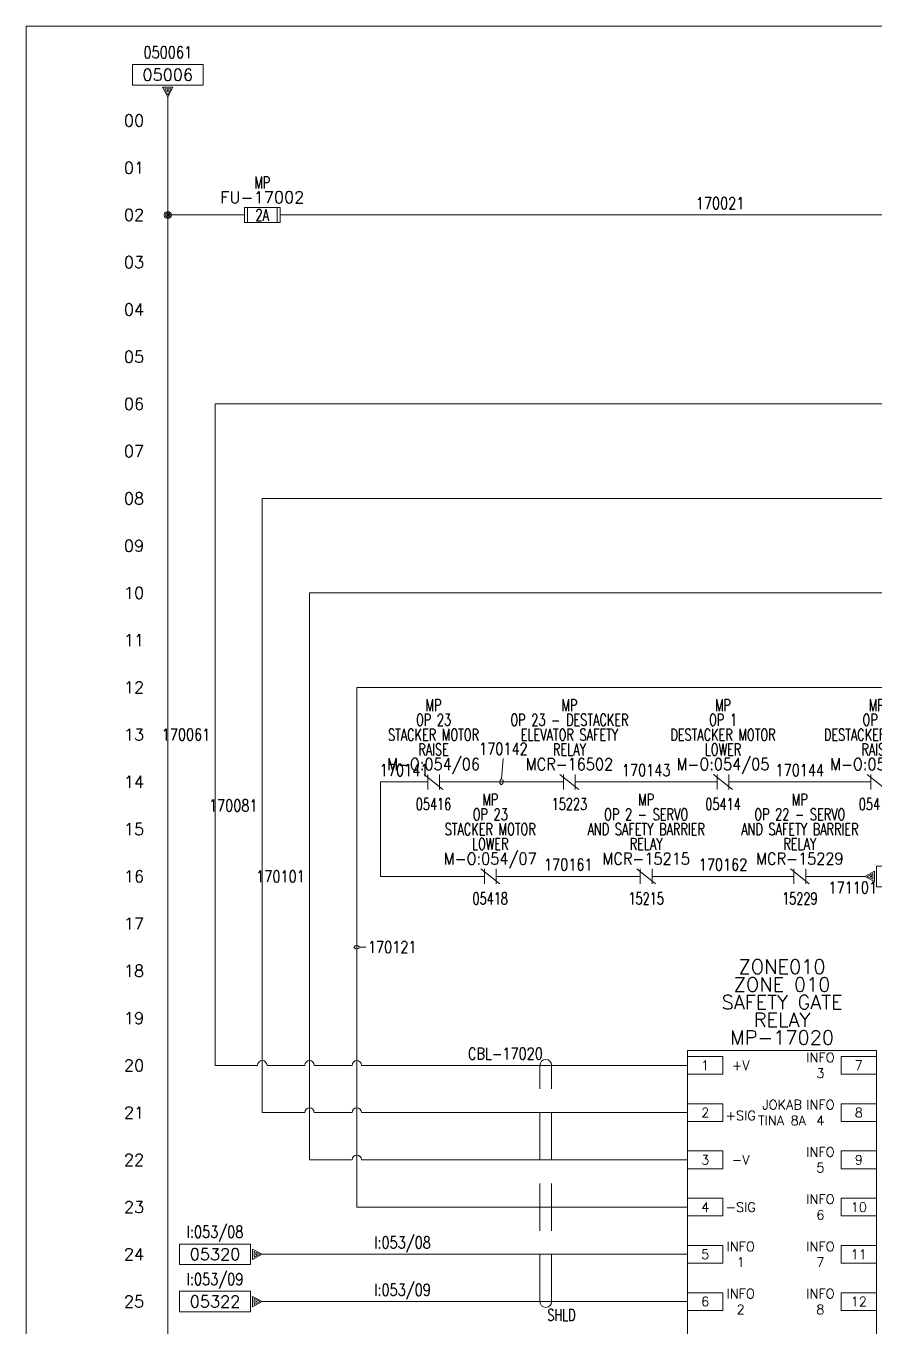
# Model space of a CAD drawing. Header units: inches. Extents: x 0 to 17, y 0 to 23.
# Drawn here: x 0 to 8.98, y 9.23 to 23 of the extents above; entities that cross this region are included whole.
import ezdxf
from ezdxf.enums import TextEntityAlignment as Align

# ---------------------------------------------------------------- set-up
doc = ezdxf.new("R2010")
doc.units = ezdxf.units.IN
doc.header["$MEASUREMENT"] = 0
doc.linetypes.add('DASHED', pattern=[0.75, 0.5, -0.25])
doc.layers.get('0').update_dxf_attribs({"lineweight": 5})
for name, color, linetype, lineweight in [('DESC', 1, 'Continuous', 5), ('DESCCHILD', 1, 'Continuous', 5), ('LINK', 7, 'DASHED', 5), ('LOC', 252, 'Continuous', 5), ('MISC', 2, 'Continuous', 5), ('SYMS', 7, 'Continuous', 5), ('TAGS', 2, 'Continuous', 5), ('Title_Block_Info', 2, 'Continuous', 5), ('WIRENO', 1, 'Continuous', 5), ('WIRES', 7, 'Continuous', 5), ('XREF', 1, 'Continuous', 5), ('XREFCHILD', 1, 'Continuous', 5)]:
    doc.layers.add(name, color=color, linetype=linetype, lineweight=lineweight)
doc.layers.add('WIRENO_DEST', color=1, linetype='Continuous')
doc.styles.get("Standard").update_dxf_attribs({"font": 'romans.shx'})
doc.styles.add('WD', font='romans.shx')

# ---------------------------------------------------------------- blocks, each defined once
blk = doc.blocks.new('WD_MLRH')
at = {"color": 2, "style": 'WD'}
blk.add_attdef('RUNGFIRST', text='', height=0.125, dxfattribs=at).set_placement((-0.25, 0), align=Align.MIDDLE_RIGHT)
at = {"style": 'WD', "flags": 1}
for tag, p in [('RUNGHORV', (-0.25, -0.127)), ('RUNGINC', (-0.25, -0.163)), ('WIREMODE', (-0.25, -0.281)), ('RUNGDIST', (-0.25, -0.2)), ('RUNGCNT', (-0.25, -0.237)), ('WIRE-START', (-0.25, -0.356)), ('WIRE-GSUF', (-0.25, -0.396)), ('PH3SPACE', (-0.25, -0.437)), ('WIREFMT', (-0.25, -0.321))]:
    blk.add_attdef(tag, text='', height=0.025, dxfattribs=at).set_placement(p, align=Align.RIGHT)
blk = doc.blocks.new('WDDOT')
for radius in [0.0375, 0.0234, 0.0116]:
    blk.add_circle((0, 0), radius)
blk = doc.blocks.new('HFU1')
for p, q in [((-0.188, -0.078), (-0.188, 0.078)), ((-0.188, 0.078), (0.188, 0.078)), ((-0.156, 0.078), (-0.156, -0.078)), ((0.156, 0.078), (0.156, -0.078)), ((0.188, 0.078), (0.188, -0.078)), ((0.188, -0.078), (-0.188, -0.078))]:
    blk.add_line(p, q)
at = {"style": 'WD', "width": 0.7}
for tag, p in [('INST', (0, 0.451)), ('LOC', (0, 0.281))]:
    blk.add_attdef(tag, text='', height=0.125, dxfattribs=at).set_placement(p, align=Align.CENTER)
at = {"style": 'WD'}
blk.add_attdef('TAG1', text='', height=0.125, dxfattribs=at).set_placement((0, 0.125), align=Align.CENTER)
at = {"linetype": 'Continuous', "style": 'WD', "flags": 9}
for tag, p in [('ASSYCODE', (0.157, 0.251)), ('MFG', (0.156, 0.083)), ('CAT', (0.156, 0.102))]:
    blk.add_attdef(tag, text='', height=0.01, dxfattribs=at).set_placement(p, align=Align.CENTER)
at = {"style": 'WD', "width": 0.7}
blk.add_attdef('RATING1', text='', height=0.125, dxfattribs=at).set_placement((0, 0), align=Align.MIDDLE_CENTER)
at = {"style": 'WD'}
for tag, p, flags in [('X4TERM01', (-0.188, 0), 1), ('FAMILY', (0.129, 0.108), 9), ('X1TERM02', (0.188, 0), 1)]:
    blk.add_attdef(tag, p, '', height=0.01, dxfattribs=dict(at, flags=flags))
for tag, p in [('X2LINK', (0, 0.109)), ('X8LINK', (0, -0.109))]:
    blk.add_attdef(tag, p, '', height=0.01, dxfattribs=at)
at = {"linetype": 'Continuous', "style": 'WD', "flags": 8}
blk.add_attdef('TERM01', text='', height=0.125, dxfattribs=at).set_placement((-0.25, -0.031), align=Align.TOP_RIGHT)
blk.add_attdef('TERM02', text='', height=0.125, dxfattribs=at).set_placement((0.25, -0.031), align=Align.TOP_LEFT)
blk = doc.blocks.new('HW01_1')
blk.add_line((0.031, 0), (-0.031, 0))
blk.add_arc((0, 0), 0.0625, 360, 180)
at = {"style": 'WD', "width": 0.7, "flags": 1}
for tag, p in [('INST', (0, 0.396)), ('LOC', (0, 0.227))]:
    blk.add_attdef(tag, text='', height=0.125, dxfattribs=at).set_placement(p, align=Align.CENTER)
at = {"style": 'WD', "width": 0.8}
blk.add_attdef('TAG1', text='', height=0.125, dxfattribs=at).set_placement((-0.031, 0.062), align=Align.RIGHT)
at = {"style": 'WD', "width": 0.7, "flags": 1}
for tag, p in [('X2TERMDESC02', (0.016, 0.109)), ('XREF', (0.078, -0.3)), ('DESC1', (0.078, -0.459)), ('DESC2', (0.078, -0.621))]:
    blk.add_attdef(tag, p, '', height=0.125, dxfattribs=at)
at = {"style": 'WD', "width": 0.8}
blk.add_attdef('RATING1', (0.094, 0.062), '', height=0.125, dxfattribs=at)
at = {"style": 'WD'}
for tag, p in [('X8LINKL', (-0.062, 0)), ('X8LINKR', (0.062, 0))]:
    blk.add_attdef(tag, p, '', height=0.01, dxfattribs=at)
at = {"style": 'WD', "flags": 1}
for tag, p in [('X4TERM01', (-0.031, 0)), ('X2TERM02', (0, 0.062)), ('X1TERM01', (0.031, 0)), ('WD_NOTJUMPERED', (0.097, 0.062))]:
    blk.add_attdef(tag, p, '', height=0.01, dxfattribs=at)
at = {"linetype": 'Continuous', "style": 'WD', "flags": 9}
blk.add_attdef('ASSYCODE', text='', height=0.01, dxfattribs=at).set_placement((0.029, 0.042), align=Align.CENTER)
at = {"style": 'WD', "flags": 9}
blk.add_attdef('FAMILY', text='', height=0.01, dxfattribs=at).set_placement((0.023, 0.118), align=Align.CENTER)
at = {"style": 'WD', "width": 0.8, "flags": 1}
blk.add_attdef('MFG', text='', height=0.0938, dxfattribs=at).set_placement((-0.125, -0.031), align=Align.TOP_RIGHT)
blk.add_attdef('CAT', text='', height=0.0938, dxfattribs=at).set_placement((0.031, -0.031), align=Align.TOP_LEFT)
blk = doc.blocks.new('HW02_B')
blk.add_line((0.031, 0), (-0.031, 0))
at = {"style": 'WD', "width": 0.7, "flags": 1}
for tag, p in [('INST', (0, 0.349)), ('LOC', (0, 0.18))]:
    blk.add_attdef(tag, text='', height=0.125, dxfattribs=at).set_placement(p, align=Align.CENTER)
at = {"style": 'WD', "width": 0.8}
blk.add_attdef('TAG2', text='', height=0.125, dxfattribs=at).set_placement((-0.031, 0.031), align=Align.RIGHT)
blk.add_attdef('RATING1', (0.094, 0.031), '', height=0.125, dxfattribs=at)
at = {"style": 'WD', "flags": 1}
for tag, p in [('X4TERM01', (-0.031, 0)), ('X1TERM01', (0.031, 0))]:
    blk.add_attdef(tag, p, '', height=0.01, dxfattribs=at)
at = {"style": 'WD'}
for tag, p in [('X2LINK', (0, 0.125)), ('X8LINK', (0, -0.125))]:
    blk.add_attdef(tag, p, '', height=0.01, dxfattribs=at)
at = {"style": 'WD', "flags": 9}
blk.add_attdef('FAMILY', text='', height=0.01, dxfattribs=at).set_placement((0.023, 0.118), align=Align.CENTER)
at = {"style": 'WD', "width": 0.7, "flags": 1}
for tag, p in [('XREF', (0.109, -0.175)), ('DESC1', (0.109, -0.334)), ('DESC2', (0.109, -0.496))]:
    blk.add_attdef(tag, p, '', height=0.125, dxfattribs=at)
blk = doc.blocks.new('HW02_1')
blk.add_line((0.031, 0), (-0.031, 0))
blk.add_arc((0, 0), 0.0625, 180, 0)
at = {"style": 'WD', "width": 0.7, "flags": 1}
for tag, p in [('INST', (0, 0.349)), ('LOC', (0, 0.18))]:
    blk.add_attdef(tag, text='', height=0.125, dxfattribs=at).set_placement(p, align=Align.CENTER)
at = {"style": 'WD', "width": 0.8}
blk.add_attdef('TAG2', text='', height=0.125, dxfattribs=at).set_placement((-0.031, 0.031), align=Align.RIGHT)
at = {"style": 'WD'}
for tag, p, width in [('RATING1', (0.094, 0.031), 0.8), ('X8TERMDESC02', (0.016, -0.204), 0.7)]:
    blk.add_attdef(tag, p, '', height=0.125, dxfattribs=dict(at, width=width))
for tag, p in [('X2LINKL', (-0.063, 0)), ('X2LINKR', (0.062, 0))]:
    blk.add_attdef(tag, p, '', height=0.01, dxfattribs=at)
at = {"style": 'WD', "flags": 1}
for tag, p in [('X4TERM01', (-0.031, 0)), ('X1TERM01', (0.031, 0)), ('X8TERM02', (0, -0.063)), ('WD_NOTJUMPERED', (0.097, -0.063))]:
    blk.add_attdef(tag, p, '', height=0.01, dxfattribs=at)
at = {"style": 'WD', "flags": 9}
blk.add_attdef('FAMILY', text='', height=0.01, dxfattribs=at).set_placement((0.023, 0.118), align=Align.CENTER)
at = {"style": 'WD', "width": 0.7, "flags": 1}
for tag, p in [('XREF', (0.016, -0.363)), ('DESC1', (0.016, -0.521)), ('DESC2', (0.016, -0.684))]:
    blk.add_attdef(tag, p, '', height=0.125, dxfattribs=at)
blk = doc.blocks.new('HA2D3')
for p, q in [((-0.125, 0.109), (-0.875, 0.109)), ((-0.875, 0.109), (-0.875, -0.109)), ((-0.125, 0.109), (-0.125, -0.109)), ((-0.102, 0.055), (-0.102, -0.055)), ((0, 0), (-0.102, 0.055)), ((-0.102, -0.055), (0, 0)), ((-0.086, 0.031), (-0.023, 0)), ((-0.086, -0.031), (-0.086, 0.031)), ((-0.023, 0), (-0.086, -0.031)), ((-0.07, 0.008), (-0.055, 0)), ((-0.07, -0.008), (-0.07, 0.008)), ((-0.055, 0), (-0.07, -0.008)), ((-0.875, -0.109), (-0.125, -0.109))]:
    blk.add_line(p, q)
at = {"style": 'WD', "width": 0.8, "flags": 8}
for tag, p in [('DESC1', (-0.5, 0.487)), ('WIRENO', (-0.5, 0.3))]:
    blk.add_attdef(tag, text='', height=0.125, dxfattribs=at).set_placement(p, align=Align.TOP_CENTER)
at = {"style": 'WD'}
blk.add_attdef('XREF', text='', height=0.125, dxfattribs=at).set_placement((-0.5, -0.062), align=Align.CENTER)
at = {"style": 'WD', "flags": 1}
for tag, p in [('SIGCODE', (-0.099, 0.066)), ('X1TERM01', (0, 0))]:
    blk.add_attdef(tag, p, '', height=0.01, dxfattribs=at)
blk = doc.blocks.new('HA2D2')
for p, q in [((0.375, 0.344), (-0.375, 0.344)), ((-0.375, 0.344), (-0.375, 0.125)), ((0.375, 0.125), (0.375, 0.344)), ((-0.375, 0.125), (0.375, 0.125)), ((0.055, 0.102), (-0.055, 0.102)), ((-0.055, 0.102), (0, 0)), ((0, 0.023), (-0.031, 0.086)), ((-0.031, 0.086), (0.031, 0.086)), ((0, 0.055), (-0.008, 0.07)), ((-0.008, 0.07), (0.008, 0.07)), ((0, 0), (0.055, 0.102)), ((0.031, 0.086), (0, 0.023)), ((0.008, 0.07), (0, 0.055))]:
    blk.add_line(p, q)
at = {"style": 'WD', "width": 0.8, "flags": 8}
for tag, p in [('DESC1', (0, 0.722)), ('WIRENO', (0, 0.534))]:
    blk.add_attdef(tag, text='', height=0.125, dxfattribs=at).set_placement(p, align=Align.TOP_CENTER)
at = {"style": 'WD'}
blk.add_attdef('XREF', text='', height=0.125, dxfattribs=at).set_placement((0, 0.172), align=Align.CENTER)
at = {"style": 'WD', "flags": 1}
for tag, p in [('X8TERM01', (0, 0)), ('SIGCODE', (0.088, 0.066))]:
    blk.add_attdef(tag, p, '', height=0.01, dxfattribs=at)
blk = doc.blocks.new('HA2D1')
for p, q in [((0, 0), (0.102, 0.055)), ((0.102, -0.055), (0, 0)), ((0.086, 0.031), (0.023, 0)), ((0.023, 0), (0.086, -0.031)), ((0.07, 0.008), (0.055, 0)), ((0.055, 0), (0.07, -0.008)), ((0.07, -0.008), (0.07, 0.008)), ((0.086, -0.031), (0.086, 0.031)), ((0.102, 0.055), (0.102, -0.055)), ((0.125, 0.109), (0.125, -0.109)), ((0.875, 0.109), (0.125, 0.109)), ((0.875, -0.109), (0.875, 0.109)), ((0.125, -0.109), (0.875, -0.109))]:
    blk.add_line(p, q)
at = {"style": 'WD', "width": 0.8, "flags": 8}
for tag, p in [('WIRENO', (0.5, 0.3)), ('DESC1', (0.5, -0.169))]:
    blk.add_attdef(tag, text='', height=0.125, dxfattribs=at).set_placement(p, align=Align.TOP_CENTER)
at = {"style": 'WD', "flags": 1}
for tag, p in [('X4TERM01', (0, 0)), ('SIGCODE', (0.026, 0.066))]:
    blk.add_attdef(tag, p, '', height=0.01, dxfattribs=at)
at = {"style": 'WD'}
blk.add_attdef('XREF', text='', height=0.125, dxfattribs=at).set_placement((0.5, -0.063), align=Align.CENTER)
blk = doc.blocks.new('TB_P')
at = {"color": 5, "linetype": 'Continuous'}
blk.add_lwpolyline([(0, 0), (17, 0), (17, 23), (0, 23)], close=True, dxfattribs=at)
at = {"color": 2, "linetype": 'Continuous', "style": 'WD', "flags": 1}
for tag, p in [('REV1_NO', (1.734, 3.29)), ('REV1_BY', (7.303, 3.29)), ('REV1_DATE', (9.562, 3.29)), ('REV2_NO', (1.734, 3.04)), ('REV2_BY', (7.303, 3.04)), ('REV2_DATE', (9.562, 3.04)), ('REV3_NO', (1.734, 2.79)), ('REV3_BY', (7.303, 2.79)), ('REV3_DATE', (9.562, 2.79)), ('REV4_NO', (1.734, 2.54)), ('REV4_BY', (7.303, 2.54)), ('REV4_DATE', (9.562, 2.54)), ('REV5_NO', (1.734, 2.29)), ('REV5_BY', (7.303, 2.29)), ('REV5_DATE', (9.562, 2.29)), ('REV6_NO', (1.734, 2.04)), ('REV6_BY', (7.303, 2.04)), ('REV6_DATE', (9.562, 2.04)), ('REV7_NO', (1.734, 1.79)), ('REV7_BY', (7.303, 1.79)), ('REV7_DATE', (9.562, 1.79)), ('REV8_NO', (1.734, 1.54)), ('REV8_BY', (7.303, 1.54)), ('REV8_DATE', (9.562, 1.54)), ('REV9_NO', (1.734, 1.29)), ('REV9_BY', (7.303, 1.29)), ('REV9_DATE', (9.562, 1.29))]:
    blk.add_attdef(tag, text='', height=0.15, dxfattribs=at).set_placement(p, align=Align.MIDDLE_CENTER)
for tag, p in [('REV1_CHANGE', (2.292, 3.29)), ('REV2_CHANGE', (2.292, 3.04)), ('REV3_CHANGE', (2.292, 2.79)), ('REV4_CHANGE', (2.292, 2.54)), ('REV5_CHANGE', (2.292, 2.29)), ('REV6_CHANGE', (2.292, 2.04)), ('REV7_CHANGE', (2.292, 1.79)), ('REV8_CHANGE', (2.292, 1.54)), ('REV9_CHANGE', (2.292, 1.29))]:
    blk.add_attdef(tag, text='', height=0.15, dxfattribs=at).set_placement(p, align=Align.MIDDLE_LEFT)
at = {"layer": 'Title_Block_Info', "ltscale": 0.1}
for tag, p in [('CUSTOMER', (6.842, 0.833)), ('JOB DESCRIPTION LINE', (6.842, 0.5)), ('DRAWING DESCRIPTION', (6.842, 0.167))]:
    blk.add_attdef(tag, text='', height=0.15, dxfattribs=at).set_placement(p, align=Align.MIDDLE_LEFT)
at = {"layer": 'Title_Block_Info', "ltscale": 0.1, "style": 'WD'}
for tag, p in [('JOB #', (12.752, 0.833)), ('SEC. NO.', (14.75, 0.833)), ('SHT. NO.', (16.312, 0.833)), ('NAME', (12.795, 0.5)), ('REV', (16.194, 0.5))]:
    blk.add_attdef(tag, text='', height=0.125, dxfattribs=at).set_placement(p, align=Align.MIDDLE_CENTER)
blk.add_attdef('DATE', text='', height=0.125, dxfattribs=at).set_placement((15.188, 0.5), align=Align.MIDDLE_RIGHT)
blk.add_attdef('FILE NUMBER', text='', height=0.125, dxfattribs=at).set_placement((12.591, 0.167), align=Align.MIDDLE_LEFT)
blk = doc.blocks.new('HMISC_CAT1_JOKAB_TINA 8A')
for p, q in [((-1, 0.094), (-0.625, 0.094)), ((-1, -0.094), (-1, 0.094)), ((-0.625, 0.094), (-0.625, -0.094)), ((0.625, 0.094), (1, 0.094)), ((0.625, -0.094), (0.625, 0.094)), ((1, 0.094), (1, -0.094)), ((-0.625, -0.094), (-1, -0.094)), ((1, -0.094), (0.625, -0.094)), ((-1, -0.406), (-0.625, -0.406)), ((-1, -0.594), (-1, -0.406)), ((-0.625, -0.406), (-0.625, -0.594)), ((0.625, -0.406), (1, -0.406)), ((0.625, -0.594), (0.625, -0.406)), ((1, -0.406), (1, -0.594)), ((-0.625, -0.594), (-1, -0.594)), ((1, -0.594), (0.625, -0.594)), ((-1, -0.906), (-0.625, -0.906)), ((-1, -1.094), (-1, -0.906)), ((-0.625, -0.906), (-0.625, -1.094)), ((0.625, -0.906), (1, -0.906)), ((0.625, -1.094), (0.625, -0.906)), ((1, -0.906), (1, -1.094)), ((-0.625, -1.094), (-1, -1.094)), ((1, -1.094), (0.625, -1.094)), ((-1, -1.406), (-0.625, -1.406)), ((-1, -1.594), (-1, -1.406)), ((-0.625, -1.406), (-0.625, -1.594)), ((0.625, -1.406), (1, -1.406)), ((0.625, -1.594), (0.625, -1.406)), ((1, -1.406), (1, -1.594)), ((-0.625, -1.594), (-1, -1.594)), ((1, -1.594), (0.625, -1.594)), ((-1, -1.906), (-0.625, -1.906)), ((-1, -2.094), (-1, -1.906)), ((-0.625, -1.906), (-0.625, -2.094)), ((0.625, -1.906), (1, -1.906)), ((0.625, -2.094), (0.625, -1.906)), ((1, -1.906), (1, -2.094)), ((-0.625, -2.094), (-1, -2.094)), ((1, -2.094), (0.625, -2.094)), ((-1, -2.406), (-0.625, -2.406)), ((-1, -2.594), (-1, -2.406)), ((-0.625, -2.406), (-0.625, -2.594)), ((0.625, -2.594), (0.625, -2.406)), ((0.625, -2.406), (1, -2.406)), ((1, -2.406), (1, -2.594)), ((-0.625, -2.594), (-1, -2.594)), ((1, -2.594), (0.625, -2.594))]:
    blk.add_line(p, q)
at = {"linetype": 'Continuous'}
blk.add_lwpolyline([(-1, 0.156), (1, 0.156), (1, -4.75), (-1, -4.75)], close=True, dxfattribs=at)
at = {"layer": 'SYMS'}
for centre in [(-0.75, -3), (0.75, -3), (-0.75, -3.5), (0.75, -3.5), (-0.75, -4), (0.75, -4), (-0.75, -4.5), (0.75, -4.5)]:
    blk.add_circle(centre, 0.125, dxfattribs=at)
at = {"linetype": 'Continuous', "char_height": 0.1, "attachment_point": 5}
for s, insert, width in [('1', (-0.813, 0), 0.328), ('+V', (-0.438, 0), 0.32), ('INFO 3', (0.406, 0), 0.32), ('7', (0.812, 0), 0.359), ('JOKAB\\PTINA 8A', (0, -0.5), 0.531), ('INFO 4', (0.406, -0.5), 0.32), ('2', (-0.813, -0.5), 0.265), ('+SIG', (-0.438, -0.531), 0.32), ('8', (0.812, -0.5), 0.359), ('3', (-0.813, -1), 0.32), ('-V', (-0.438, -1), 0.32), ('INFO 5', (0.406, -1), 0.32), ('9', (0.812, -1), 0.359), ('INFO 6', (0.406, -1.5), 0.32), ('4', (-0.813, -1.5), 0.32), ('-SIG', (-0.438, -1.5), 0.32), ('10', (0.812, -1.5), 0.359), ('INFO 1', (-0.438, -2), 0.32), ('INFO 7', (0.406, -2), 0.32), ('5', (-0.813, -2), 0.32), ('11', (0.812, -2), 0.359), ('6', (-0.813, -2.5), 0.32), ('INFO 2', (-0.438, -2.5), 0.32), ('INFO 8', (0.406, -2.5), 0.32), ('12', (0.812, -2.5), 0.359), ('1', (-0.75, -3), 0.32), ('5', (0.75, -3), 0.32), ('2', (-0.75, -3.5), 0.32), ('6', (0.75, -3.5), 0.32), ('3', (-0.75, -4), 0.32), ('7', (0.75, -4), 0.32), ('4', (-0.75, -4.5), 0.32), ('8', (0.75, -4.5), 0.32)]:
    blk.add_mtext(s, dxfattribs=dict(at, insert=insert, width=width))
at = {"style": 'WD'}
for tag, p in [('LOC', (0, 0.969)), ('DESC1', (0, 0.781)), ('DESC2', (0, 0.594)), ('DESC3', (0, 0.406)), ('TAG1', (0, 0.219))]:
    blk.add_attdef(tag, text='', height=0.15, dxfattribs=at).set_placement(p, align=Align.CENTER)
at = {"style": 'WD', "flags": 1}
for tag, p, height in [('X4TERM01', (-1, 0), 0.005), ('X1TERM07', (1, 0), 0.005), ('X4TERM02', (-1, -0.5), 0.005), ('X1TERM08', (1, -0.5), 0.005), ('FAMILY', (0, -0.844), 0.0125), ('MFG', (0, -0.922), 0.0125), ('X4TERM03', (-1, -1), 0.005), ('ASSYCODE', (0, -1.078), 0.0125), ('X1TERM09', (1, -1), 0.005), ('X4TERM04', (-1, -1.5), 0.005), ('X1TERM10', (1, -1.5), 0.005), ('X4TERM05', (-1, -2), 0.005), ('X1TERM11', (1, -2), 0.005), ('X4TERM06', (-1, -2.5), 0.005), ('X1TERM12', (1, -2.5), 0.005), ('X4TERM20', (-0.875, -3), 0.005), ('X1TERM24', (0.875, -3), 0.005), ('X4TERM21', (-0.875, -3.5), 0.005), ('X1TERM25', (0.875, -3.5), 0.005), ('X4TERM22', (-0.875, -4), 0.005), ('X1TERM26', (0.875, -4), 0.005), ('X4TERM23', (-0.875, -4.5), 0.005), ('X1TERM27', (0.875, -4.5), 0.005)]:
    blk.add_attdef(tag, p, '', height=height, dxfattribs=at)
blk.add_attdef('CAT', text='', height=0.156, dxfattribs=at).set_placement((0, -1.688), align=Align.CENTER)
blk = doc.blocks.new('HMS22')
at = {"linetype": 'Continuous'}
for p, q in [((-0.1, 0.08), (0.1, -0.08)), ((-0.062, 0.08), (-0.062, -0.08)), ((0.062, 0.08), (0.062, -0.08))]:
    blk.add_line(p, q, dxfattribs=at)
at = {"style": 'WD'}
for tag, width, p in [('LOC', 0.7, (0, 0.75)), ('DESC1', 0.7, (0, 0.594)), ('DESC2', 0.7, (0, 0.437)), ('DESC3', 0.7, (0, 0.281)), ('TAG2', 0.9, (0, 0.125)), ('XREF', 0.7, (0, -0.297)), ('INST', 0.7, (0, -0.438))]:
    blk.add_attdef(tag, text='', height=0.125, dxfattribs=dict(at, width=width)).set_placement(p, align=Align.CENTER)
for tag, p, flags in [('X4TERM01', (-0.062, 0), 1), ('X1TERM02', (0.062, 0), 1), ('FAMILY', (0.097, 0.036), 9), ('CONTACT', (0.097, 0.02), 1)]:
    blk.add_attdef(tag, p, '', height=0.01, dxfattribs=dict(at, flags=flags))
for tag, p in [('X2LINK', (0, 0.125)), ('X8LINK', (0, -0.125))]:
    blk.add_attdef(tag, p, '', height=0.01, dxfattribs=at)
at = {"linetype": 'Continuous', "style": 'WD', "flags": 8}
blk.add_attdef('TERM01', text='', height=0.125, dxfattribs=at).set_placement((-0.125, -0.031), align=Align.TOP_RIGHT)
blk.add_attdef('TERM02', text='', height=0.125, dxfattribs=at).set_placement((0.125, -0.031), align=Align.TOP_LEFT)
blk = doc.blocks.new('WD_WNH')
at = {"linetype": 'Continuous', "style": 'WD', "width": 0.8}
blk.add_attdef('WIRENO', text='', height=0.125, dxfattribs=at).set_placement((0, 0.0625), align=Align.CENTER)
blk = doc.blocks.new('WD_WNV')
at = {"linetype": 'Continuous', "style": 'WD', "width": 0.8}
blk.add_attdef('WIRENO', text='', height=0.125, dxfattribs=at).set_placement((-0.05, 0), align=Align.MIDDLE_RIGHT)

msp = doc.modelspace()

# ---------------------------------------------------------------- linework, layer by layer
at = {"layer": 'LINK'}
for points in [[(5.437, 9.5), (5.437, 12)], [(5.562, 9.5), (5.562, 12)]]:
    msp.add_lwpolyline(points, dxfattribs=at)
at = {"layer": 'WIRENO'}
for points in [[(5.048, 15.249), (5.033, 15.031), (5.017, 15.017), (5.015, 14.986), (5.029, 14.969), (5.046, 14.984), (5.048, 15.015), (5.041, 15.023)], [(3.595, 13.252), (3.531, 13.251), (3.515, 13.266), (3.484, 13.265), (3.469, 13.249), (3.485, 13.234), (3.516, 13.235), (3.524, 13.243)]]:
    msp.add_lwpolyline(points, dxfattribs=at)
at = {"layer": 'WIRES'}
for p, q in [((1.5, 22.25), (1.5, 2.25)), ((1.5, 21), (2.312, 21)), ((2.688, 21), (12, 21)), ((2, 19), (2, 12)), ((10.938, 19), (2, 19)), ((2.5, 18), (2.5, 11.5)), ((10.938, 18), (2.5, 18)), ((3, 17), (3, 11)), ((10.938, 17), (3, 17)), ((3.5, 16), (3.5, 10.5)), ((10.938, 16), (3.5, 16)), ((3.75, 15), (3.75, 14)), ((4.25, 15), (3.75, 15)), ((5.688, 15), (4.375, 15)), ((7.312, 15), (5.812, 15)), ((8.938, 15), (7.438, 15)), ((3.75, 14), (4.85, 14)), ((4.975, 14), (6.5, 14)), ((6.625, 14), (8.125, 14)), ((8.25, 14), (8.875, 14)), ((2.45, 12), (2, 12)), ((2.95, 12), (2.55, 12)), ((3.45, 12), (3.05, 12)), ((5.469, 12), (3.55, 12)), ((7, 12), (5.531, 12)), ((2.95, 11.5), (2.5, 11.5)), ((3.45, 11.5), (3.05, 11.5)), ((5.469, 11.5), (3.55, 11.5)), ((7, 11.5), (5.531, 11.5)), ((3.45, 11), (3, 11)), ((5.469, 11), (3.55, 11)), ((7, 11), (5.531, 11)), ((3.562, 10.5), (3.5, 10.5)), ((5.469, 10.5), (3.562, 10.5)), ((7, 10.5), (5.531, 10.5)), ((5.469, 10), (2.5, 10)), ((7, 10), (5.531, 10)), ((5.469, 9.5), (2.5, 9.5)), ((7, 9.5), (5.531, 9.5))]:
    msp.add_line(p, q, dxfattribs=at)
for centre in [(2.5, 12), (3, 12), (3.5, 12), (3, 11.5), (3.5, 11.5), (3.5, 11)]:
    msp.add_arc(centre, 0.05, 0, 180, dxfattribs=at)

# ---------------------------------------------------------------- block references
msp.add_blockref('TB_P', (0, 0))
at = {"layer": 'SYMS'}
ref = msp.add_blockref('HA2D2', (1.5, 22.25), dxfattribs=at)
ref.add_attrib('XREF', '05006', dxfattribs={"layer": 'XREF', "height": 0.125, "style": 'WD'}).set_placement((1.5, 22.422), align=Align.CENTER)
ref.add_attrib('WIRENO', '050061', dxfattribs={"layer": 'WIRENO_DEST', "height": 0.125, "style": 'WD', "width": 0.8, "flags": 8}).set_placement((1.5, 22.784), align=Align.TOP_CENTER)
msp.add_blockref('WD_MLRH', (1.5, 22), dxfattribs=at).add_auto_attribs({'RUNGFIRST': '00'})
ref = msp.add_blockref('HFU1', (2.5, 21), dxfattribs=at)
ref.add_attrib('TAG1', 'FU-17002', dxfattribs={"layer": 'TAGS', "height": 0.125, "style": 'WD'}).set_placement((2.5, 21.125), align=Align.CENTER)
ref.add_attrib('LOC', 'MP', dxfattribs={"layer": 'LOC', "height": 0.125, "style": 'WD', "width": 0.7}).set_placement((2.5, 21.281), align=Align.CENTER)
ref.add_attrib('RATING1', '2A', dxfattribs={"layer": 'MISC', "height": 0.125, "style": 'WD', "width": 0.7}).set_placement((2.5, 21), align=Align.MIDDLE_CENTER)
for name, p in [('WDDOT', (1.5, 21)), ('HW02_B', (5.5, 11.5)), ('HW02_B', (5.5, 11)), ('HW02_B', (5.5, 10.5)), ('HW02_B', (5.5, 10))]:
    msp.add_blockref(name, p, dxfattribs=at)
ref = msp.add_blockref('HMS22', (4.312, 15), dxfattribs=at)
ref.add_attrib('TAG2', 'M-O:054/06', dxfattribs={"layer": 'TAGS', "height": 0.125, "style": 'WD', "width": 0.9}).set_placement((4.312, 15.125), align=Align.CENTER)
ref.add_attrib('XREF', '05416', dxfattribs={"layer": 'XREFCHILD', "height": 0.125, "style": 'WD', "width": 0.7}).set_placement((4.312, 14.703), align=Align.CENTER)
ref.add_attrib('DESC1', 'OP 23', dxfattribs={"layer": 'DESCCHILD', "height": 0.125, "style": 'WD', "width": 0.7}).set_placement((4.312, 15.594), align=Align.CENTER)
ref.add_attrib('DESC2', 'STACKER MOTOR', dxfattribs={"layer": 'DESCCHILD', "height": 0.125, "style": 'WD', "width": 0.7}).set_placement((4.312, 15.437), align=Align.CENTER)
ref.add_attrib('LOC', 'MP', dxfattribs={"layer": 'LOC', "height": 0.125, "style": 'WD', "width": 0.7}).set_placement((4.312, 15.75), align=Align.CENTER)
ref.add_attrib('DESC3', 'RAISE', dxfattribs={"layer": 'DESCCHILD', "height": 0.125, "style": 'WD', "width": 0.7}).set_placement((4.312, 15.281), align=Align.CENTER)
ref = msp.add_blockref('HMS22', (5.75, 15), dxfattribs=at)
ref.add_attrib('TAG2', 'MCR-16502', dxfattribs={"layer": 'TAGS', "height": 0.125, "style": 'WD', "width": 0.9}).set_placement((5.75, 15.125), align=Align.CENTER)
ref.add_attrib('XREF', '15223', dxfattribs={"layer": 'XREFCHILD', "height": 0.125, "style": 'WD', "width": 0.7}).set_placement((5.75, 14.703), align=Align.CENTER)
ref.add_attrib('DESC1', 'OP 23 - DESTACKER', dxfattribs={"layer": 'DESCCHILD', "height": 0.125, "style": 'WD', "width": 0.7}).set_placement((5.75, 15.594), align=Align.CENTER)
ref.add_attrib('DESC2', 'ELEVATOR SAFETY', dxfattribs={"layer": 'DESCCHILD', "height": 0.125, "style": 'WD', "width": 0.7}).set_placement((5.75, 15.437), align=Align.CENTER)
ref.add_attrib('LOC', 'MP', dxfattribs={"layer": 'LOC', "height": 0.125, "style": 'WD', "width": 0.7}).set_placement((5.75, 15.75), align=Align.CENTER)
ref.add_attrib('DESC3', 'RELAY', dxfattribs={"layer": 'DESCCHILD', "height": 0.125, "style": 'WD', "width": 0.7}).set_placement((5.75, 15.281), align=Align.CENTER)
ref = msp.add_blockref('HMS22', (7.375, 15), dxfattribs=at)
ref.add_attrib('TAG2', 'M-O:054/05', dxfattribs={"layer": 'TAGS', "height": 0.125, "style": 'WD', "width": 0.9}).set_placement((7.375, 15.125), align=Align.CENTER)
ref.add_attrib('XREF', '05414', dxfattribs={"layer": 'XREFCHILD', "height": 0.125, "style": 'WD', "width": 0.7}).set_placement((7.375, 14.703), align=Align.CENTER)
ref.add_attrib('DESC1', 'OP 1', dxfattribs={"layer": 'DESCCHILD', "height": 0.125, "style": 'WD', "width": 0.7}).set_placement((7.375, 15.594), align=Align.CENTER)
ref.add_attrib('DESC2', 'DESTACKER MOTOR', dxfattribs={"layer": 'DESCCHILD', "height": 0.125, "style": 'WD', "width": 0.7}).set_placement((7.375, 15.437), align=Align.CENTER)
ref.add_attrib('LOC', 'MP', dxfattribs={"layer": 'LOC', "height": 0.125, "style": 'WD', "width": 0.7}).set_placement((7.375, 15.75), align=Align.CENTER)
ref.add_attrib('DESC3', 'LOWER', dxfattribs={"layer": 'DESCCHILD', "height": 0.125, "style": 'WD', "width": 0.7}).set_placement((7.375, 15.281), align=Align.CENTER)
ref = msp.add_blockref('HMS22', (9, 15), dxfattribs=at)
ref.add_attrib('TAG2', 'M-O:054/04', dxfattribs={"layer": 'TAGS', "height": 0.125, "style": 'WD', "width": 0.9}).set_placement((9, 15.125), align=Align.CENTER)
ref.add_attrib('XREF', '05412', dxfattribs={"layer": 'XREFCHILD', "height": 0.125, "style": 'WD', "width": 0.7}).set_placement((9, 14.703), align=Align.CENTER)
ref.add_attrib('DESC1', 'OP 1', dxfattribs={"layer": 'DESCCHILD', "height": 0.125, "style": 'WD', "width": 0.7}).set_placement((9, 15.594), align=Align.CENTER)
ref.add_attrib('DESC2', 'DESTACKER MOTOR', dxfattribs={"layer": 'DESCCHILD', "height": 0.125, "style": 'WD', "width": 0.7}).set_placement((9, 15.437), align=Align.CENTER)
ref.add_attrib('LOC', 'MP', dxfattribs={"layer": 'LOC', "height": 0.125, "style": 'WD', "width": 0.7}).set_placement((9, 15.75), align=Align.CENTER)
ref.add_attrib('DESC3', 'RAISE', dxfattribs={"layer": 'DESCCHILD', "height": 0.125, "style": 'WD', "width": 0.7}).set_placement((9, 15.281), align=Align.CENTER)
ref = msp.add_blockref('HMS22', (4.912, 14), dxfattribs=at)
ref.add_attrib('TAG2', 'M-O:054/07', dxfattribs={"layer": 'TAGS', "height": 0.125, "style": 'WD', "width": 0.9}).set_placement((4.912, 14.125), align=Align.CENTER)
ref.add_attrib('XREF', '05418', dxfattribs={"layer": 'XREFCHILD', "height": 0.125, "style": 'WD', "width": 0.7}).set_placement((4.912, 13.703), align=Align.CENTER)
ref.add_attrib('DESC1', 'OP 23', dxfattribs={"layer": 'DESCCHILD', "height": 0.125, "style": 'WD', "width": 0.7}).set_placement((4.912, 14.594), align=Align.CENTER)
ref.add_attrib('DESC2', 'STACKER MOTOR', dxfattribs={"layer": 'DESCCHILD', "height": 0.125, "style": 'WD', "width": 0.7}).set_placement((4.912, 14.437), align=Align.CENTER)
ref.add_attrib('LOC', 'MP', dxfattribs={"layer": 'LOC', "height": 0.125, "style": 'WD', "width": 0.7}).set_placement((4.912, 14.75), align=Align.CENTER)
ref.add_attrib('DESC3', 'LOWER', dxfattribs={"layer": 'DESCCHILD', "height": 0.125, "style": 'WD', "width": 0.7}).set_placement((4.912, 14.281), align=Align.CENTER)
ref = msp.add_blockref('HMS22', (6.562, 14), dxfattribs=at)
ref.add_attrib('TAG2', 'MCR-15215', dxfattribs={"layer": 'TAGS', "height": 0.125, "style": 'WD', "width": 0.9}).set_placement((6.562, 14.125), align=Align.CENTER)
ref.add_attrib('XREF', '15215', dxfattribs={"layer": 'XREFCHILD', "height": 0.125, "style": 'WD', "width": 0.7}).set_placement((6.562, 13.703), align=Align.CENTER)
ref.add_attrib('DESC1', 'OP 2 - SERVO', dxfattribs={"layer": 'DESCCHILD', "height": 0.125, "style": 'WD', "width": 0.7}).set_placement((6.562, 14.594), align=Align.CENTER)
ref.add_attrib('DESC2', 'AND SAFETY BARRIER', dxfattribs={"layer": 'DESCCHILD', "height": 0.125, "style": 'WD', "width": 0.7}).set_placement((6.562, 14.437), align=Align.CENTER)
ref.add_attrib('LOC', 'MP', dxfattribs={"layer": 'LOC', "height": 0.125, "style": 'WD', "width": 0.7}).set_placement((6.562, 14.75), align=Align.CENTER)
ref.add_attrib('DESC3', 'RELAY', dxfattribs={"layer": 'DESCCHILD', "height": 0.125, "style": 'WD', "width": 0.7}).set_placement((6.562, 14.281), align=Align.CENTER)
ref = msp.add_blockref('HMS22', (8.188, 14), dxfattribs=at)
ref.add_attrib('TAG2', 'MCR-15229', dxfattribs={"layer": 'TAGS', "height": 0.125, "style": 'WD', "width": 0.9}).set_placement((8.188, 14.125), align=Align.CENTER)
ref.add_attrib('XREF', '15229', dxfattribs={"layer": 'XREFCHILD', "height": 0.125, "style": 'WD', "width": 0.7}).set_placement((8.188, 13.703), align=Align.CENTER)
ref.add_attrib('DESC1', 'OP 22 - SERVO', dxfattribs={"layer": 'DESCCHILD', "height": 0.125, "style": 'WD', "width": 0.7}).set_placement((8.188, 14.594), align=Align.CENTER)
ref.add_attrib('DESC2', 'AND SAFETY BARRIER', dxfattribs={"layer": 'DESCCHILD', "height": 0.125, "style": 'WD', "width": 0.7}).set_placement((8.188, 14.437), align=Align.CENTER)
ref.add_attrib('LOC', 'MP', dxfattribs={"layer": 'LOC', "height": 0.125, "style": 'WD', "width": 0.7}).set_placement((8.188, 14.75), align=Align.CENTER)
ref.add_attrib('DESC3', 'RELAY', dxfattribs={"layer": 'DESCCHILD', "height": 0.125, "style": 'WD', "width": 0.7}).set_placement((8.188, 14.281), align=Align.CENTER)
ref = msp.add_blockref('HA2D1', (8.876, 14), dxfattribs=at)
ref.add_attrib('XREF', '17110', dxfattribs={"layer": 'XREF', "height": 0.125, "style": 'WD'}).set_placement((9.376, 13.938), align=Align.CENTER)
ref.add_attrib('WIRENO', '171101', dxfattribs={"layer": 'WIRENO_DEST', "height": 0.125, "style": 'WD', "width": 0.8, "flags": 8}).set_placement((9.376, 14.3), align=Align.TOP_CENTER)
ref = msp.add_blockref('HMISC_CAT1_JOKAB_TINA 8A', (8, 12), dxfattribs=at)
ref.add_attrib('DESC2', 'SAFETY GATE', dxfattribs={"layer": 'DESC', "height": 0.15, "style": 'WD'}).set_placement((8, 12.594), align=Align.CENTER)
ref.add_attrib('TAG1', 'MP-17020', dxfattribs={"layer": 'TAGS', "height": 0.15, "style": 'WD'}).set_placement((8, 12.219), align=Align.CENTER)
ref.add_attrib('DESC3', 'RELAY', dxfattribs={"layer": 'DESC', "height": 0.15, "style": 'WD'}).set_placement((8, 12.406), align=Align.CENTER)
ref.add_attrib('DESC1', 'ZONE 010', dxfattribs={"layer": 'DESC', "height": 0.15, "style": 'WD'}).set_placement((8, 12.781), align=Align.CENTER)
ref.add_attrib('LOC', 'ZONE010', dxfattribs={"layer": 'LOC', "height": 0.15, "style": 'WD'}).set_placement((8, 12.969), align=Align.CENTER)
ref = msp.add_blockref('HW01_1', (5.5, 12), dxfattribs=at)
ref.add_attrib('TAG1', 'CBL-17020', dxfattribs={"layer": 'TAGS', "height": 0.125, "style": 'WD', "width": 0.8}).set_placement((5.469, 12.062), align=Align.RIGHT)
ref = msp.add_blockref('HA2D3', (2.5, 10), dxfattribs=at)
ref.add_attrib('XREF', '05320', dxfattribs={"layer": 'XREF', "height": 0.125, "style": 'WD'}).set_placement((2, 9.938), align=Align.CENTER)
ref.add_attrib('WIRENO', 'I:053/08', dxfattribs={"layer": 'WIRENO_DEST', "height": 0.125, "style": 'WD', "width": 0.8, "flags": 8}).set_placement((2, 10.3), align=Align.TOP_CENTER)
ref = msp.add_blockref('HA2D3', (2.5, 9.5), dxfattribs=at)
ref.add_attrib('XREF', '05322', dxfattribs={"layer": 'XREF', "height": 0.125, "style": 'WD'}).set_placement((2, 9.438), align=Align.CENTER)
ref.add_attrib('WIRENO', 'I:053/09', dxfattribs={"layer": 'WIRENO_DEST', "height": 0.125, "style": 'WD', "width": 0.8, "flags": 8}).set_placement((2, 9.8), align=Align.TOP_CENTER)
ref = msp.add_blockref('HW02_1', (5.5, 9.5), dxfattribs=at)
ref.add_attrib('X8TERMDESC02', 'SHLD', (5.516, 9.296), dxfattribs={"layer": 'MISC', "height": 0.125, "style": 'WD', "width": 0.7})
at = {"layer": 'WIRENO'}
ref = msp.add_blockref('WD_WNH', (7.344, 21), dxfattribs=at)
ref.add_attrib('WIRENO', '170021', dxfattribs={"linetype": 'Continuous', "height": 0.125, "style": 'WD', "width": 0.8}).set_placement((7.344, 21.062), align=Align.CENTER)
ref = msp.add_blockref('WD_WNV', (2, 15.5), dxfattribs=at)
ref.add_attrib('WIRENO', '170061', dxfattribs={"linetype": 'Continuous', "height": 0.125, "style": 'WD', "width": 0.8}).set_placement((1.95, 15.5), align=Align.MIDDLE_RIGHT)
ref = msp.add_blockref('WD_WNH', (5.031, 15), dxfattribs=at)
ref.add_attrib('WIRENO', '170142', dxfattribs={"linetype": 'Continuous', "height": 0.125, "style": 'WD', "width": 0.8}).set_placement((5.051, 15.287), align=Align.CENTER)
ref = msp.add_blockref('WD_WNH', (4, 15), dxfattribs=at)
ref.add_attrib('WIRENO', '170141', dxfattribs={"linetype": 'Continuous', "height": 0.125, "style": 'WD', "width": 0.8}).set_placement((4, 15.062), align=Align.CENTER)
ref = msp.add_blockref('WD_WNH', (6.562, 15), dxfattribs=at)
ref.add_attrib('WIRENO', '170143', dxfattribs={"linetype": 'Continuous', "height": 0.125, "style": 'WD', "width": 0.8}).set_placement((6.562, 15.062), align=Align.CENTER)
ref = msp.add_blockref('WD_WNH', (8.188, 15), dxfattribs=at)
ref.add_attrib('WIRENO', '170144', dxfattribs={"linetype": 'Continuous', "height": 0.125, "style": 'WD', "width": 0.8}).set_placement((8.188, 15.062), align=Align.CENTER)
ref = msp.add_blockref('WD_WNV', (2.5, 14.75), dxfattribs=at)
ref.add_attrib('WIRENO', '170081', dxfattribs={"linetype": 'Continuous', "height": 0.125, "style": 'WD', "width": 0.8}).set_placement((2.45, 14.75), align=Align.MIDDLE_RIGHT)
ref = msp.add_blockref('WD_WNH', (5.738, 14), dxfattribs=at)
ref.add_attrib('WIRENO', '170161', dxfattribs={"linetype": 'Continuous', "height": 0.125, "style": 'WD', "width": 0.8}).set_placement((5.738, 14.062), align=Align.CENTER)
ref = msp.add_blockref('WD_WNH', (7.375, 14), dxfattribs=at)
ref.add_attrib('WIRENO', '170162', dxfattribs={"linetype": 'Continuous', "height": 0.125, "style": 'WD', "width": 0.8}).set_placement((7.375, 14.062), align=Align.CENTER)
ref = msp.add_blockref('WD_WNV', (3, 14), dxfattribs=at)
ref.add_attrib('WIRENO', '170101', dxfattribs={"linetype": 'Continuous', "height": 0.125, "style": 'WD', "width": 0.8}).set_placement((2.95, 14), align=Align.MIDDLE_RIGHT)
ref = msp.add_blockref('WD_WNH', (8.75, 14), dxfattribs=at)
ref.add_attrib('WIRENO', '171101', dxfattribs={"linetype": 'Continuous', "height": 0.125, "style": 'WD', "width": 0.8}).set_placement((8.748, 13.819), align=Align.CENTER)
ref = msp.add_blockref('WD_WNV', (3.5, 13.25), dxfattribs=at)
ref.add_attrib('WIRENO', '170121', dxfattribs={"linetype": 'Continuous', "height": 0.125, "style": 'WD', "width": 0.8}).set_placement((4.132, 13.252), align=Align.MIDDLE_RIGHT)
ref = msp.add_blockref('WD_WNH', (3.984, 10), dxfattribs=at)
ref.add_attrib('WIRENO', 'I:053/08', dxfattribs={"linetype": 'Continuous', "height": 0.125, "style": 'WD', "width": 0.8}).set_placement((3.984, 10.062), align=Align.CENTER)
ref = msp.add_blockref('WD_WNH', (3.984, 9.5), dxfattribs=at)
ref.add_attrib('WIRENO', 'I:053/09', dxfattribs={"linetype": 'Continuous', "height": 0.125, "style": 'WD', "width": 0.8}).set_placement((3.984, 9.562), align=Align.CENTER)

# ---------------------------------------------------------------- texts
at = {"layer": 'SYMS', "color": 2, "style": 'WD'}
for s, p in [('01', (1.25, 21.5)), ('02', (1.25, 21)), ('03', (1.25, 20.5)), ('04', (1.25, 20)), ('05', (1.25, 19.5)), ('06', (1.25, 19)), ('07', (1.25, 18.5)), ('08', (1.25, 18)), ('09', (1.25, 17.5)), ('10', (1.25, 17)), ('11', (1.25, 16.5)), ('12', (1.25, 16)), ('13', (1.25, 15.5)), ('14', (1.25, 15)), ('15', (1.25, 14.5)), ('16', (1.25, 14)), ('17', (1.25, 13.5)), ('18', (1.25, 13)), ('19', (1.25, 12.5)), ('20', (1.25, 12)), ('21', (1.25, 11.5)), ('22', (1.25, 11)), ('23', (1.25, 10.5)), ('24', (1.25, 10)), ('25', (1.25, 9.5))]:
    msp.add_text(s, height=0.125, dxfattribs=at).set_placement(p, align=Align.MIDDLE_RIGHT)

doc.saveas('drawing.dxf')
